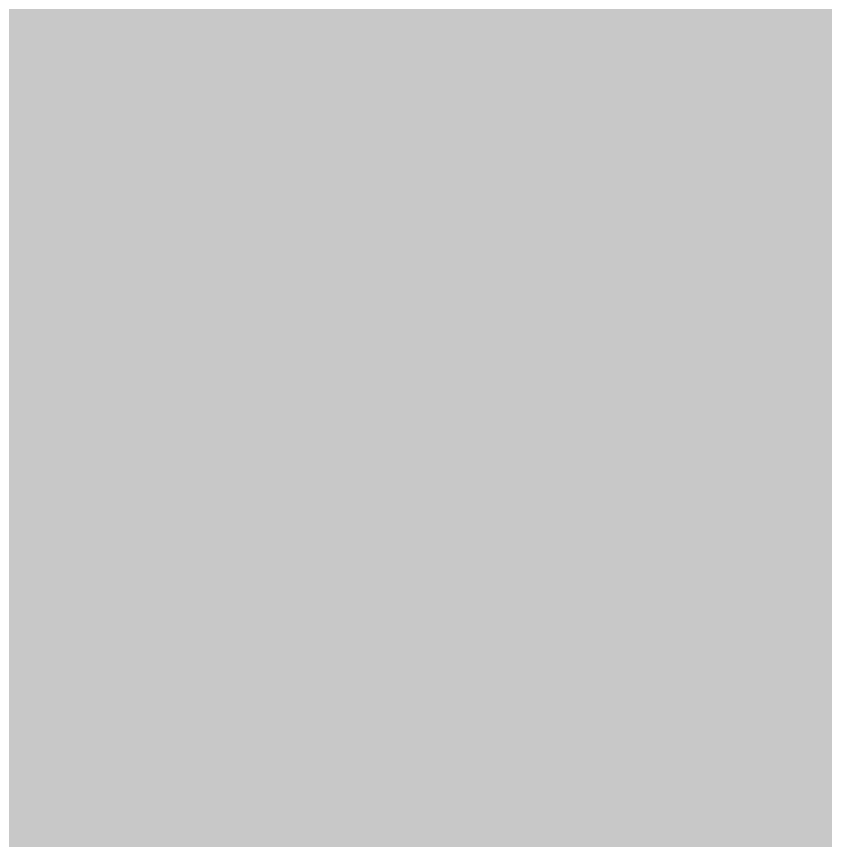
# Model space of a CAD drawing. Extents: x -23 to 289, y -67 to 135.
# Drawn here: x 201.891 to 202.613, y 36.344 to 37.08 of the extents above; entities that cross this region are included whole.
import ezdxf
from ezdxf.enums import TextEntityAlignment as Align

# ---------------------------------------------------------------- set-up
doc = ezdxf.new("R2010")
doc.units = 0
doc.header["$MEASUREMENT"] = 0
for name, color, linetype in [('ASSEMBLY_PART_NUMBERS_BTM', 191, 'CONTINUOUS'), ('ASSEMBLY_REF_DES_BTM', 191, 'CONTINUOUS'), ('GENERATED_SILKSCREEN_BTM', 255, 'CONTINUOUS'), ('PLANE_SHAPES_LAYER_TOP', 150, 'CONTINUOUS'), ('SILKSCREEN_REF_DES_BTM', 211, 'CONTINUOUS'), ('TRACES_LAYER_BOTTOM', 230, 'CONTINUOUS'), ('TRACES_LAYER_TOP', 150, 'CONTINUOUS')]:
    doc.layers.add(name, color=color, linetype=linetype)
doc.styles.add('VERDANA', font='verdana.TTF')
doc.styles.add('VERIBEST_GERBER_0', font='txt')

msp = doc.modelspace()

# ---------------------------------------------------------------- hatches: boundary and pattern name
at = {"layer": 'PLANE_SHAPES_LAYER_TOP'}
h = msp.add_hatch(color=256, dxfattribs=at)
h.paths.add_polyline_path([(244.5, 45.5), (236.75, 37.75), (230.25, 37.75), (230.25, 45.25), (224, 45.25), (224, 47), (221, 47), (221, 43.75), (214, 43.75), (214, 40.75), (219.75, 40.75), (219.75, 33.25), (234.5, 33.25), (234.5, 31.5), (196.25, 31.5), (196.25, 34.5), (194.75, 34.5), (194.75, 35.5), (168, 35.5), (168, 31.75), (136.5, 31.75), (136.5, 38), (167.75, 38), (167.75, 40), (179.75, 40), (179.75, 41.25), (181.5, 41.25), (181.5, 49.75), (180.25, 49.75), (180.25, 75.65), (190.45, 75.65), (190.45, 85.3), (181, 85.3), (181, 88.25), (194.75, 88.25), (194.75, 84.5), (198.25, 84.5), (198.25, 79.5), (200.25, 79.5), (200.25, 71.25), (188.25, 71.25), (188.25, 63.75), (190.25, 63.75), (190.25, 58.75), (200.75, 58.75), (200.75, 61.5), (244.5, 61.5)])
h.paths.add_polyline_path([(204.5, 47.75), (239.75, 47.75), (239.75, 53.75), (237.75, 53.75), (237.75, 58), (229.5, 58), (229.5, 56), (227, 56), (227, 56.75), (218, 56.75), (218, 58), (192, 58), (192, 51.75), (183.75, 51.75), (183.75, 43.75), (194.25, 43.75), (194.25, 39.5), (204.25, 39.5), (204.25, 43.75), (204.5, 43.75)], flags=16)
h.paths.add_polyline_path([(231.5, 46), (231.5, 47.25), (240.75, 47.25), (240.75, 46)], flags=16)

# ---------------------------------------------------------------- linework, layer by layer
at = {"layer": 'GENERATED_SILKSCREEN_BTM', "const_width": 0.15}
for points in [[(201.9065, 36.807), (201.3685, 37.343), (201.3685, 36.807), (201.9065, 36.807)], [(202.9215, 37.423), (202.9215, 36.463), (202.9195, 36.455), (202.9145, 36.45), (202.9085, 36.447), (202.9015, 36.446), (202.8935, 36.447), (202.8865, 36.45), (202.8815, 36.455), (202.8795, 36.463), (202.8795, 36.923), (202.3955, 36.923), (202.3885, 36.924), (202.3865, 36.925), (202.3845, 36.925), (202.3825, 36.926), (202.2125, 37.063)], [(201.3635, 37.409), (201.9705, 36.802), (201.9745, 36.796), (201.9765, 36.79), (201.9755, 36.784), (201.9715, 36.777), (201.9695, 36.772), (201.9655, 36.769), (201.9615, 36.767), (201.9565, 36.766), (201.3685, 36.766)], [(202.8795, 37.402), (202.4015, 37.402), (202.2455, 37.276), (202.2455, 37.09), (202.4015, 36.963), (202.8795, 36.963), (202.8795, 37.402)], [(202.2125, 37.063), (202.2095, 37.065), (202.2085, 37.07), (202.2065, 37.075), (202.2055, 37.08), (202.2055, 37.286)]]:
    msp.add_lwpolyline(points, dxfattribs=at)
at = {"layer": 'TRACES_LAYER_BOTTOM', "const_width": 0.5}
msp.add_lwpolyline([(218.9, 33.75), (210.8322, 33.75), (207.79187, 36.79034), (199.60966, 36.79034), (198.65, 37.75), (197, 37.75)], dxfattribs=at)
at = {"layer": 'TRACES_LAYER_TOP', "const_width": 0.5}
msp.add_lwpolyline([(202.5, 34.5), (202.5, 37.52968), (203.37032, 38.4), (204.1, 38.4)], dxfattribs=at)

# ---------------------------------------------------------------- texts
at = {"layer": 'ASSEMBLY_PART_NUMBERS_BTM', "style": 'VERIBEST_GERBER_0', "text_generation_flag": 2}
for p in [(200.21, 46.75), (201.96, 46.75), (200.54, 46.25), (202.04, 46.25)]:
    msp.add_text('ERJ-3EKF4701V', height=2.032, rotation=90, dxfattribs=at).set_placement(p, align=Align.TOP_LEFT)
for p in [(202.5, 37.04), (206.75, 37.04)]:
    msp.add_text('5010', height=2.032, dxfattribs=at).set_placement(p, align=Align.TOP_LEFT)
at = {"layer": 'ASSEMBLY_REF_DES_BTM', "style": 'VERDANA', "text_generation_flag": 2}
msp.add_text('TP4', height=1, dxfattribs=at).set_placement((204, 37.5), align=Align.TOP_LEFT)
at = {"layer": 'SILKSCREEN_REF_DES_BTM', "style": 'VERIBEST_GERBER_0', "text_generation_flag": 2}
msp.add_text('TP4', height=1, dxfattribs=at).set_placement((204, 37.46), align=Align.TOP_LEFT)

doc.saveas('drawing.dxf')
